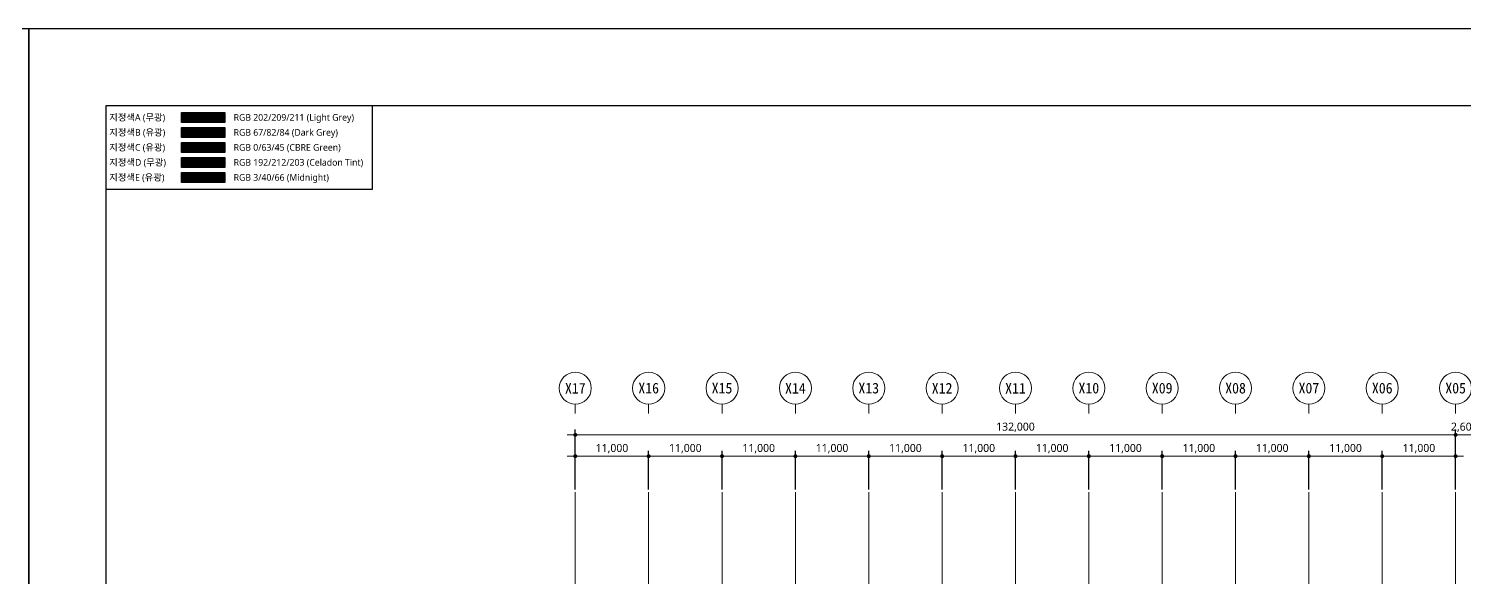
# Model space of a CAD drawing. Header units: millimetres. Extents: x 1680000 to 3024000, y 712800 to 950400.
# Drawn here: x 2016000 to 2231260, y 868086 to 950400 of the extents above; entities that cross this region are included whole.
import ezdxf
from ezdxf.enums import TextEntityAlignment as Align

# ---------------------------------------------------------------- set-up
doc = ezdxf.new("R2010")
doc.units = ezdxf.units.MM
doc.linetypes.add('CEN', pattern=[62, 60, -1, 0, -1])
doc.layers.get('Defpoints').update_dxf_attribs({"color": 140})
doc.layers.add('A-AXIS-LINE', color=1, linetype='CEN', lineweight=15)
doc.layers.add('A-MKXS-TEXT2', color=7, linetype='Continuous', lineweight=25)
doc.layers.add('A-XXXX-NPLT', color=144, linetype='Continuous', lineweight=15, plot=False)
doc.layers.add('입면색상', color=7, linetype='Continuous')
doc.styles.add('HY울릉도L', font='')
doc.styles.add('돋움체', font='')
doc.styles.add('맑은고딕', font='malgun.ttf')
doc.styles.get('HY울릉도L').set_extended_font_data('HYwulM')
doc.styles.get('돋움체').set_extended_font_data('DotumChe')
doc.dimstyles.new('CDIM', dxfattribs={"dimtxt": 3, "dimasz": 1.5, "dimexe": 2, "dimexo": 1, "dimgap": 1, "dimtad": 1, "dimdec": 0, "dimrnd": 0.5, "dimzin": 0, "dimdsep": 32, "dimlunit": 6, "dimtxsty": 'HY울릉도L', "dimblk1": '_CIDOT', "dimblk2": '_CIDOT', "dimsah": 1, "dimcen": 5.5, "dimclrd": 2, "dimclre": 2, "dimclrt": 7, "dimadec": 0, "dimazin": 0, "dimtfac": 1, "dimtdec": 0, "dimtix": 1, "dimtmove": 2, "dimatfit": 1, "dimldrblk": '_CIDOT', "dimfxl": 1, "dimtolj": 1, "dimtzin": 0, "dimlwd": -1, "dimarcsym": 0})
pattern_1 = [(45, (-716525.99, -470420), (-35.355339, 35.355339), [])]

# ---------------------------------------------------------------- blocks, each defined once
blk = doc.blocks.new('_CIDOT')
at = {"color": 0, "linetype": 'ByBlock'}
blk.add_line((2, 0), (-1, 0), dxfattribs=at)
at = {"color": 0, "linetype": 'ByBlock', "const_width": 0.5}
blk.add_lwpolyline([(-0.25, 0, 1), (0.25, 0, 1)], format="xyb", close=True, dxfattribs=at)
blk = doc.blocks.new('*D114')
at = {"layer": 'A-XXXX-NPLT', "lineweight": -2, "transparency": 16777216}
for p, q in [((2097960, 881260), (2097960, 890260)), ((2229960, 881260), (2229960, 890260))]:
    blk.add_line(p, q, dxfattribs=at)
at = {"layer": 'A-XXXX-NPLT', "transparency": 16777216}
blk.add_line((2229360, 889460), (2098560, 889460), dxfattribs=at)
at = {"layer": 'Defpoints', "color": 0, "transparency": 16777216}
for p in [(2097960, 889460), (2097960, 880860), (2229960, 880860)]:
    blk.add_point(p, dxfattribs=at)
at = {"layer": 'A-XXXX-NPLT', "transparency": 16777216, "xscale": 600, "yscale": 600, "zscale": 600}
for p, rotation in [((2097960, 889460), 179.9999999999026), ((2229960, 889460), 359.9999999999026)]:
    blk.add_blockref('_CIDOT', p, dxfattribs=dict(at, rotation=rotation))
at = {"layer": 'A-XXXX-NPLT', "color": 3, "transparency": 16777216, "insert": (2163960, 890584), "char_height": 1200, "attachment_point": 5, "style": '맑은고딕'}
blk.add_mtext('\\A1;132,000', dxfattribs=at)
blk = doc.blocks.new('*D97')
at = {"layer": 'A-XXXX-NPLT', "lineweight": -2, "transparency": 16777216}
for p, q in [((2097960, 881260), (2097960, 887060)), ((2108960, 881260), (2108960, 887060))]:
    blk.add_line(p, q, dxfattribs=at)
at = {"layer": 'A-XXXX-NPLT', "transparency": 16777216}
blk.add_line((2108360, 886260), (2098560, 886260), dxfattribs=at)
at = {"layer": 'Defpoints', "color": 0, "transparency": 16777216}
for p in [(2097960, 886260), (2097960, 880860), (2108960, 880860)]:
    blk.add_point(p, dxfattribs=at)
at = {"layer": 'A-XXXX-NPLT', "transparency": 16777216, "xscale": 600, "yscale": 600, "zscale": 600}
for p, rotation in [((2097960, 886260), 179.9999999992772), ((2108960, 886260), 359.9999999992772)]:
    blk.add_blockref('_CIDOT', p, dxfattribs=dict(at, rotation=rotation))
at = {"layer": 'A-XXXX-NPLT', "color": 3, "transparency": 16777216, "insert": (2103460, 887384), "char_height": 1200, "attachment_point": 5, "style": '맑은고딕'}
blk.add_mtext('\\A1;11,000', dxfattribs=at)
blk = doc.blocks.new('*D98')
at = {"layer": 'A-XXXX-NPLT', "lineweight": -2, "transparency": 16777216}
for p, q in [((2108960, 881260), (2108960, 887060)), ((2119960, 881260), (2119960, 887060))]:
    blk.add_line(p, q, dxfattribs=at)
at = {"layer": 'A-XXXX-NPLT', "transparency": 16777216}
blk.add_line((2119360, 886260), (2109560, 886260), dxfattribs=at)
at = {"layer": 'Defpoints', "color": 0, "transparency": 16777216}
for p in [(2108960, 886260), (2108960, 880860), (2119960, 880860)]:
    blk.add_point(p, dxfattribs=at)
at = {"layer": 'A-XXXX-NPLT', "transparency": 16777216, "xscale": 600, "yscale": 600, "zscale": 600}
for p, rotation in [((2108960, 886260), 179.9999999992772), ((2119960, 886260), 359.9999999992772)]:
    blk.add_blockref('_CIDOT', p, dxfattribs=dict(at, rotation=rotation))
at = {"layer": 'A-XXXX-NPLT', "color": 3, "transparency": 16777216, "insert": (2114460, 887384), "char_height": 1200, "attachment_point": 5, "style": '맑은고딕'}
blk.add_mtext('\\A1;11,000', dxfattribs=at)
blk = doc.blocks.new('*D99')
at = {"layer": 'A-XXXX-NPLT', "lineweight": -2, "transparency": 16777216}
for p, q in [((2119960, 881260), (2119960, 887060)), ((2130960, 881260), (2130960, 887060))]:
    blk.add_line(p, q, dxfattribs=at)
at = {"layer": 'A-XXXX-NPLT', "transparency": 16777216}
blk.add_line((2130360, 886260), (2120560, 886260), dxfattribs=at)
at = {"layer": 'Defpoints', "color": 0, "transparency": 16777216}
for p in [(2119960, 886260), (2119960, 880860), (2130960, 880860)]:
    blk.add_point(p, dxfattribs=at)
at = {"layer": 'A-XXXX-NPLT', "transparency": 16777216, "xscale": 600, "yscale": 600, "zscale": 600}
for p, rotation in [((2119960, 886260), 179.9999999992772), ((2130960, 886260), 359.9999999992772)]:
    blk.add_blockref('_CIDOT', p, dxfattribs=dict(at, rotation=rotation))
at = {"layer": 'A-XXXX-NPLT', "color": 3, "transparency": 16777216, "insert": (2125460, 887384), "char_height": 1200, "attachment_point": 5, "style": '맑은고딕'}
blk.add_mtext('\\A1;11,000', dxfattribs=at)
blk = doc.blocks.new('*D100')
at = {"layer": 'A-XXXX-NPLT', "lineweight": -2, "transparency": 16777216}
for p, q in [((2130960, 881260), (2130960, 887060)), ((2141960, 881260), (2141960, 887060))]:
    blk.add_line(p, q, dxfattribs=at)
at = {"layer": 'A-XXXX-NPLT', "transparency": 16777216}
blk.add_line((2141360, 886260), (2131560, 886260), dxfattribs=at)
at = {"layer": 'Defpoints', "color": 0, "transparency": 16777216}
for p in [(2130960, 886260), (2130960, 880860), (2141960, 880860)]:
    blk.add_point(p, dxfattribs=at)
at = {"layer": 'A-XXXX-NPLT', "transparency": 16777216, "xscale": 600, "yscale": 600, "zscale": 600}
for p, rotation in [((2130960, 886260), 179.9999999992772), ((2141960, 886260), 359.9999999992772)]:
    blk.add_blockref('_CIDOT', p, dxfattribs=dict(at, rotation=rotation))
at = {"layer": 'A-XXXX-NPLT', "color": 3, "transparency": 16777216, "insert": (2136460, 887384), "char_height": 1200, "attachment_point": 5, "style": '맑은고딕'}
blk.add_mtext('\\A1;11,000', dxfattribs=at)
blk = doc.blocks.new('*D101')
at = {"layer": 'A-XXXX-NPLT', "lineweight": -2, "transparency": 16777216}
for p, q in [((2141960, 881260), (2141960, 887060)), ((2152960, 881260), (2152960, 887060))]:
    blk.add_line(p, q, dxfattribs=at)
at = {"layer": 'A-XXXX-NPLT', "transparency": 16777216}
blk.add_line((2152360, 886260), (2142560, 886260), dxfattribs=at)
at = {"layer": 'Defpoints', "color": 0, "transparency": 16777216}
for p in [(2141960, 886260), (2141960, 880860), (2152960, 880860)]:
    blk.add_point(p, dxfattribs=at)
at = {"layer": 'A-XXXX-NPLT', "transparency": 16777216, "xscale": 600, "yscale": 600, "zscale": 600}
for p, rotation in [((2141960, 886260), 179.9999999992772), ((2152960, 886260), 359.9999999992772)]:
    blk.add_blockref('_CIDOT', p, dxfattribs=dict(at, rotation=rotation))
at = {"layer": 'A-XXXX-NPLT', "color": 3, "transparency": 16777216, "insert": (2147460, 887384), "char_height": 1200, "attachment_point": 5, "style": '맑은고딕'}
blk.add_mtext('\\A1;11,000', dxfattribs=at)
blk = doc.blocks.new('*D102')
at = {"layer": 'A-XXXX-NPLT', "lineweight": -2, "transparency": 16777216}
for p, q in [((2152960, 881260), (2152960, 887060)), ((2163960, 881260), (2163960, 887060))]:
    blk.add_line(p, q, dxfattribs=at)
at = {"layer": 'A-XXXX-NPLT', "transparency": 16777216}
blk.add_line((2163360, 886260), (2153560, 886260), dxfattribs=at)
at = {"layer": 'Defpoints', "color": 0, "transparency": 16777216}
for p in [(2152960, 886260), (2152960, 880860), (2163960, 880860)]:
    blk.add_point(p, dxfattribs=at)
at = {"layer": 'A-XXXX-NPLT', "transparency": 16777216, "xscale": 600, "yscale": 600, "zscale": 600}
for p, rotation in [((2152960, 886260), 179.9999999992772), ((2163960, 886260), 359.9999999992772)]:
    blk.add_blockref('_CIDOT', p, dxfattribs=dict(at, rotation=rotation))
at = {"layer": 'A-XXXX-NPLT', "color": 3, "transparency": 16777216, "insert": (2158460, 887384), "char_height": 1200, "attachment_point": 5, "style": '맑은고딕'}
blk.add_mtext('\\A1;11,000', dxfattribs=at)
blk = doc.blocks.new('*D103')
at = {"layer": 'A-XXXX-NPLT', "lineweight": -2, "transparency": 16777216}
for p, q in [((2163960, 881260), (2163960, 887060)), ((2174960, 881260), (2174960, 887060))]:
    blk.add_line(p, q, dxfattribs=at)
at = {"layer": 'A-XXXX-NPLT', "transparency": 16777216}
blk.add_line((2174360, 886260), (2164560, 886260), dxfattribs=at)
at = {"layer": 'Defpoints', "color": 0, "transparency": 16777216}
for p in [(2163960, 886260), (2163960, 880860), (2174960, 880860)]:
    blk.add_point(p, dxfattribs=at)
at = {"layer": 'A-XXXX-NPLT', "transparency": 16777216, "xscale": 600, "yscale": 600, "zscale": 600}
for p, rotation in [((2163960, 886260), 179.9999999992675), ((2174960, 886260), 359.9999999992675)]:
    blk.add_blockref('_CIDOT', p, dxfattribs=dict(at, rotation=rotation))
at = {"layer": 'A-XXXX-NPLT', "color": 3, "transparency": 16777216, "insert": (2169460, 887384), "char_height": 1200, "attachment_point": 5, "style": '맑은고딕'}
blk.add_mtext('\\A1;11,000', dxfattribs=at)
blk = doc.blocks.new('*D104')
at = {"layer": 'A-XXXX-NPLT', "lineweight": -2, "transparency": 16777216}
for p, q in [((2174960, 881260), (2174960, 887060)), ((2185960, 881260), (2185960, 887060))]:
    blk.add_line(p, q, dxfattribs=at)
at = {"layer": 'A-XXXX-NPLT', "transparency": 16777216}
blk.add_line((2185360, 886260), (2175560, 886260), dxfattribs=at)
at = {"layer": 'Defpoints', "color": 0, "transparency": 16777216}
for p in [(2174960, 886260), (2174960, 880860), (2185960, 880860)]:
    blk.add_point(p, dxfattribs=at)
at = {"layer": 'A-XXXX-NPLT', "transparency": 16777216, "xscale": 600, "yscale": 600, "zscale": 600}
for p, rotation in [((2174960, 886260), 179.9999999992675), ((2185960, 886260), 359.9999999992675)]:
    blk.add_blockref('_CIDOT', p, dxfattribs=dict(at, rotation=rotation))
at = {"layer": 'A-XXXX-NPLT', "color": 3, "transparency": 16777216, "insert": (2180460, 887384), "char_height": 1200, "attachment_point": 5, "style": '맑은고딕'}
blk.add_mtext('\\A1;11,000', dxfattribs=at)
blk = doc.blocks.new('*D105')
at = {"layer": 'A-XXXX-NPLT', "lineweight": -2, "transparency": 16777216}
for p, q in [((2185960, 881260), (2185960, 887060)), ((2196960, 881260), (2196960, 887060))]:
    blk.add_line(p, q, dxfattribs=at)
at = {"layer": 'A-XXXX-NPLT', "transparency": 16777216}
blk.add_line((2196360, 886260), (2186560, 886260), dxfattribs=at)
at = {"layer": 'Defpoints', "color": 0, "transparency": 16777216}
for p in [(2185960, 886260), (2185960, 880860), (2196960, 880860)]:
    blk.add_point(p, dxfattribs=at)
at = {"layer": 'A-XXXX-NPLT', "transparency": 16777216, "xscale": 600, "yscale": 600, "zscale": 600}
for p, rotation in [((2185960, 886260), 179.9999999992675), ((2196960, 886260), 359.9999999992675)]:
    blk.add_blockref('_CIDOT', p, dxfattribs=dict(at, rotation=rotation))
at = {"layer": 'A-XXXX-NPLT', "color": 3, "transparency": 16777216, "insert": (2191460, 887384), "char_height": 1200, "attachment_point": 5, "style": '맑은고딕'}
blk.add_mtext('\\A1;11,000', dxfattribs=at)
blk = doc.blocks.new('*D123')
at = {"layer": 'A-XXXX-NPLT', "lineweight": -2, "transparency": 16777216}
for p, q in [((2196960, 881260), (2196960, 887060)), ((2207960, 881260), (2207960, 887060))]:
    blk.add_line(p, q, dxfattribs=at)
at = {"layer": 'A-XXXX-NPLT', "transparency": 16777216}
blk.add_line((2207360, 886260), (2197560, 886260), dxfattribs=at)
at = {"layer": 'Defpoints', "color": 0, "transparency": 16777216}
for p in [(2196960, 886260), (2196960, 880860), (2207960, 880860)]:
    blk.add_point(p, dxfattribs=at)
at = {"layer": 'A-XXXX-NPLT', "transparency": 16777216, "xscale": 600, "yscale": 600, "zscale": 600}
for p, rotation in [((2196960, 886260), 179.9999999992675), ((2207960, 886260), 359.9999999992675)]:
    blk.add_blockref('_CIDOT', p, dxfattribs=dict(at, rotation=rotation))
at = {"layer": 'A-XXXX-NPLT', "color": 3, "transparency": 16777216, "insert": (2202460, 887384), "char_height": 1200, "attachment_point": 5, "style": '맑은고딕'}
blk.add_mtext('\\A1;11,000', dxfattribs=at)
blk = doc.blocks.new('*D124')
at = {"layer": 'A-XXXX-NPLT', "lineweight": -2, "transparency": 16777216}
for p, q in [((2207960, 881260), (2207960, 887060)), ((2218960, 881260), (2218960, 887060))]:
    blk.add_line(p, q, dxfattribs=at)
at = {"layer": 'A-XXXX-NPLT', "transparency": 16777216}
blk.add_line((2218360, 886260), (2208560, 886260), dxfattribs=at)
at = {"layer": 'Defpoints', "color": 0, "transparency": 16777216}
for p in [(2207960, 886260), (2207960, 880860), (2218960, 880860)]:
    blk.add_point(p, dxfattribs=at)
at = {"layer": 'A-XXXX-NPLT', "transparency": 16777216, "xscale": 600, "yscale": 600, "zscale": 600}
for p, rotation in [((2207960, 886260), 179.9999999992675), ((2218960, 886260), 359.9999999992675)]:
    blk.add_blockref('_CIDOT', p, dxfattribs=dict(at, rotation=rotation))
at = {"layer": 'A-XXXX-NPLT', "color": 3, "transparency": 16777216, "insert": (2213460, 887384), "char_height": 1200, "attachment_point": 5, "style": '맑은고딕'}
blk.add_mtext('\\A1;11,000', dxfattribs=at)
blk = doc.blocks.new('*D125')
at = {"layer": 'A-XXXX-NPLT', "lineweight": -2, "transparency": 16777216}
for p, q in [((2218960, 881260), (2218960, 887060)), ((2229960, 881260), (2229960, 887060))]:
    blk.add_line(p, q, dxfattribs=at)
at = {"layer": 'A-XXXX-NPLT', "transparency": 16777216}
blk.add_line((2229360, 886260), (2219560, 886260), dxfattribs=at)
at = {"layer": 'Defpoints', "color": 0, "transparency": 16777216}
for p in [(2218960, 886260), (2218960, 880860), (2229960, 880860)]:
    blk.add_point(p, dxfattribs=at)
at = {"layer": 'A-XXXX-NPLT', "transparency": 16777216, "xscale": 600, "yscale": 600, "zscale": 600}
for p, rotation in [((2218960, 886260), 179.9999999992772), ((2229960, 886260), 359.9999999992772)]:
    blk.add_blockref('_CIDOT', p, dxfattribs=dict(at, rotation=rotation))
at = {"layer": 'A-XXXX-NPLT', "color": 3, "transparency": 16777216, "insert": (2224460, 887384), "char_height": 1200, "attachment_point": 5, "style": '맑은고딕'}
blk.add_mtext('\\A1;11,000', dxfattribs=at)
blk = doc.blocks.new('*D126')
at = {"layer": 'A-XXXX-NPLT', "transparency": 16777216}
for p, q in [((2229360, 889460), (2228760, 889460)), ((2232560, 889460), (2229960, 889460)), ((2233160, 889460), (2233760, 889460))]:
    blk.add_line(p, q, dxfattribs=at)
at = {"layer": 'A-XXXX-NPLT', "lineweight": -2, "transparency": 16777216}
for p, q in [((2229960, 881260), (2229960, 890260)), ((2232560, 881260), (2232560, 890260))]:
    blk.add_line(p, q, dxfattribs=at)
at = {"layer": 'Defpoints', "color": 0, "transparency": 16777216}
for p in [(2229960, 889460), (2229960, 880860), (2232560, 880860)]:
    blk.add_point(p, dxfattribs=at)
at = {"layer": 'A-XXXX-NPLT', "transparency": 16777216, "xscale": 600, "yscale": 600, "zscale": 600}
for p, rotation in [((2229960, 889460), 359.9999999950539), ((2232560, 889460), 179.9999999950539)]:
    blk.add_blockref('_CIDOT', p, dxfattribs=dict(at, rotation=rotation))
at = {"layer": 'A-XXXX-NPLT', "color": 3, "transparency": 16777216, "insert": (2231260, 890581), "char_height": 1200, "attachment_point": 5, "rotation": 360, "style": '맑은고딕'}
blk.add_mtext('\\A1;2,600', dxfattribs=at)
blk = doc.blocks.new('입면색상범례')
at = {"layer": '입면색상', "true_color": 0xcad1d3}
h = blk.add_hatch(dxfattribs=at)
h.set_pattern_fill('벽돌단면', color=254, scale=50)
h.set_pattern_definition(pattern_1)
h.paths.add_polyline_path([(11344, -1000), (17844, -1000), (17844, -2500), (11344, -2500)])
at = {"layer": '입면색상', "true_color": 0x435254}
h = blk.add_hatch(dxfattribs=at)
h.set_pattern_fill('벽돌단면', color=251, scale=50)
h.set_pattern_definition(pattern_1)
h.paths.add_polyline_path([(11344, -3250), (17844, -3250), (17844, -4750), (11344, -4750)])
at = {"layer": '입면색상', "true_color": 0x003f2d}
h = blk.add_hatch(dxfattribs=at)
h.set_pattern_fill('벽돌단면', color=118, scale=50)
h.set_pattern_definition([(45, (-716525.99, -465920), (-35.355339, 35.355339), [])])
h.paths.add_polyline_path([(11344, -5500), (17844, -5500), (17844, -7000), (11344, -7000)])
at = {"layer": '입면색상', "true_color": 0xc0d4cb}
h = blk.add_hatch(dxfattribs=at)
h.set_pattern_fill('벽돌단면', color=9, scale=50)
h.set_pattern_definition([(45, (-771125.99, -472670), (-35.355339, 35.355339), [])])
h.paths.add_polyline_path([(17844, -9250), (17844, -7750), (11344, -7750), (11344, -9250)])
at = {"layer": '입면색상', "true_color": 0x032842}
h = blk.add_hatch(dxfattribs=at)
h.set_pattern_fill('벽돌단면', color=158, scale=50)
h.set_pattern_definition([(45, (-748025.99, -470420), (-35.355339, 35.355339), [])])
h.paths.add_polyline_path([(17844, -11500), (17844, -10000), (11344, -10000), (11344, -11500)])
at = {"layer": '입면색상'}
for points in [[(0, 0), (0, -12500), (40000, -12500), (40000, 0)], [(11344, -1000), (17844, -1000), (17844, -2500), (11344, -2500)], [(11344, -3250), (17844, -3250), (17844, -4750), (11344, -4750)], [(11344, -5500), (17844, -5500), (17844, -7000), (11344, -7000)], [(11344, -7750), (17844, -7750), (17844, -9250), (11344, -9250)], [(11344, -10000), (17844, -10000), (17844, -11500), (11344, -11500)]]:
    blk.add_lwpolyline(points, close=True, dxfattribs=at)
at = {"layer": 'A-MKXS-TEXT2', "style": '맑은고딕'}
for s, p in [('지정색A (무광)', (513, -1750)), ('RGB 202/209/211 (Light Grey)', (19165, -1750)), ('지정색B (유광)', (513, -4000)), ('RGB 67/82/84 (Dark Grey)', (19165, -4000)), ('지정색C (유광)', (513, -6250)), ('RGB 0/63/45 (CBRE Green)', (19165, -6250)), ('지정색D (무광)', (513, -8500)), ('RGB 192/212/203 (Celadon Tint)', (19165, -8500)), ('지정색E (유광)', (513, -10750)), ('RGB 3/40/66 (Midnight)', (19165, -10750))]:
    blk.add_text(s, height=1000, dxfattribs=at).set_placement(p, align=Align.MIDDLE_LEFT)

msp = doc.modelspace()

# ---------------------------------------------------------------- linework, layer by layer
at = {"layer": 'A-AXIS-LINE'}
for p, q in [((2097960, 880860), (2097960, 764360)), ((2108960, 880860), (2108960, 764360)), ((2119960, 880860), (2119960, 764360)), ((2130960, 880860), (2130960, 764360)), ((2141960, 880860), (2141960, 764360)), ((2152960, 880860), (2152960, 764360)), ((2163960, 880860), (2163960, 764360)), ((2174960, 880860), (2174960, 764360)), ((2185960, 880860), (2185960, 764360)), ((2196960, 880860), (2196960, 764360)), ((2207960, 880860), (2207960, 764360)), ((2218960, 880860), (2218960, 764360)), ((2229960, 880860), (2229960, 764360))]:
    msp.add_line(p, q, dxfattribs=at)
at = {"layer": 'A-XXXX-NPLT'}
for p, q in [((2097960, 894060), (2097960, 892660)), ((2108960, 894060), (2108960, 892660)), ((2119960, 894060), (2119960, 892660)), ((2130960, 894060), (2130960, 892660)), ((2141960, 894060), (2141960, 892660)), ((2152960, 894060), (2152960, 892660)), ((2163960, 894060), (2163960, 892660)), ((2174960, 894060), (2174960, 892660)), ((2185960, 894060), (2185960, 892660)), ((2196960, 894060), (2196960, 892660)), ((2207960, 894060), (2207960, 892660)), ((2218960, 894060), (2218960, 892660)), ((2229960, 894060), (2229960, 892660))]:
    msp.add_line(p, q, dxfattribs=at)
for points in [[(2016000, 950400), (2352000, 950400), (2352000, 712800), (2016000, 712800)], [(2315060, 724360), (2027560, 724360), (2027560, 938840), (2315060, 938840)]]:
    msp.add_lwpolyline(points, close=True, dxfattribs=at)
for centre in [(2097960, 896460), (2108960, 896460), (2119960, 896460), (2130960, 896460), (2141960, 896460), (2152960, 896460), (2163960, 896460), (2174960, 896460), (2185960, 896460), (2196960, 896460), (2207960, 896460), (2218960, 896460), (2229960, 896460)]:
    msp.add_circle(centre, 2400, dxfattribs=at)
at = {"layer": 'Defpoints'}
for points in [[(2016000, 950400), (1680000, 950400), (1680000, 712800), (2016000, 712800)], [(2352000, 950400), (2016000, 950400), (2016000, 712800), (2352000, 712800)], [(2315060, 938840), (2027560, 938840), (2027560, 724360), (2315060, 724360)]]:
    msp.add_lwpolyline(points, close=True, dxfattribs=at)

# ---------------------------------------------------------------- block references
msp.add_blockref('입면색상범례', (2027560, 938840))

# ---------------------------------------------------------------- texts
at = {"layer": 'A-XXXX-NPLT', "style": '돋움체'}
for s, p in [('X17', (2097960, 896460)), ('X16', (2108960, 896460)), ('X15', (2119960, 896460)), ('X14', (2130960, 896460)), ('X13', (2141960, 896460)), ('X12', (2152960, 896460)), ('X11', (2163960, 896460)), ('X10', (2174960, 896460)), ('X09', (2185960, 896460)), ('X08', (2196960, 896460)), ('X07', (2207960, 896460)), ('X06', (2218960, 896460)), ('X05', (2229960, 896460))]:
    msp.add_text(s, height=1600, dxfattribs=at).set_placement(p, align=Align.MIDDLE)

# ---------------------------------------------------------------- dimensions: what is measured, and where the dimension line sits
at = {"layer": 'A-XXXX-NPLT'}
for p1, p2, distance, picture, middle in [((2229960, 880860), (2097960, 880860), -8600, '*D114', (2163960, 890583.9)), ((2232560, 880860), (2229960, 880860), -8600, '*D126', (2231260, 890580.7)), ((2108960, 880860), (2097960, 880860), -5400, '*D97', (2103460, 887383.9)), ((2119960, 880860), (2108960, 880860), -5400, '*D98', (2114460, 887383.9)), ((2130960, 880860), (2119960, 880860), -5400, '*D99', (2125460, 887383.9)), ((2141960, 880860), (2130960, 880860), -5400, '*D100', (2136460, 887383.9)), ((2152960, 880860), (2141960, 880860), -5400, '*D101', (2147460, 887383.9)), ((2163960, 880860), (2152960, 880860), -5400, '*D102', (2158460, 887383.9)), ((2174960, 880860), (2163960, 880860), -5400, '*D103', (2169460, 887383.9)), ((2185960, 880860), (2174960, 880860), -5400, '*D104', (2180460, 887383.9)), ((2196960, 880860), (2185960, 880860), -5400, '*D105', (2191460, 887383.9)), ((2207960, 880860), (2196960, 880860), -5400, '*D123', (2202460, 887383.9)), ((2218960, 880860), (2207960, 880860), -5400, '*D124', (2213460, 887383.9)), ((2229960, 880860), (2218960, 880860), -5400, '*D125', (2224460, 887383.9))]:
    dim = msp.add_aligned_dim(p1=p1, p2=p2, distance=distance, dimstyle='CDIM', override={"dimscale": 400, "dimtxsty": '맑은고딕', "dimclrd": 256, "dimclre": 256, "dimclrt": 3}, dxfattribs=at)
    dim.commit()
    dim.dimension.update_dxf_attribs({"geometry": picture, "text_midpoint": middle})

doc.saveas('drawing.dxf')
